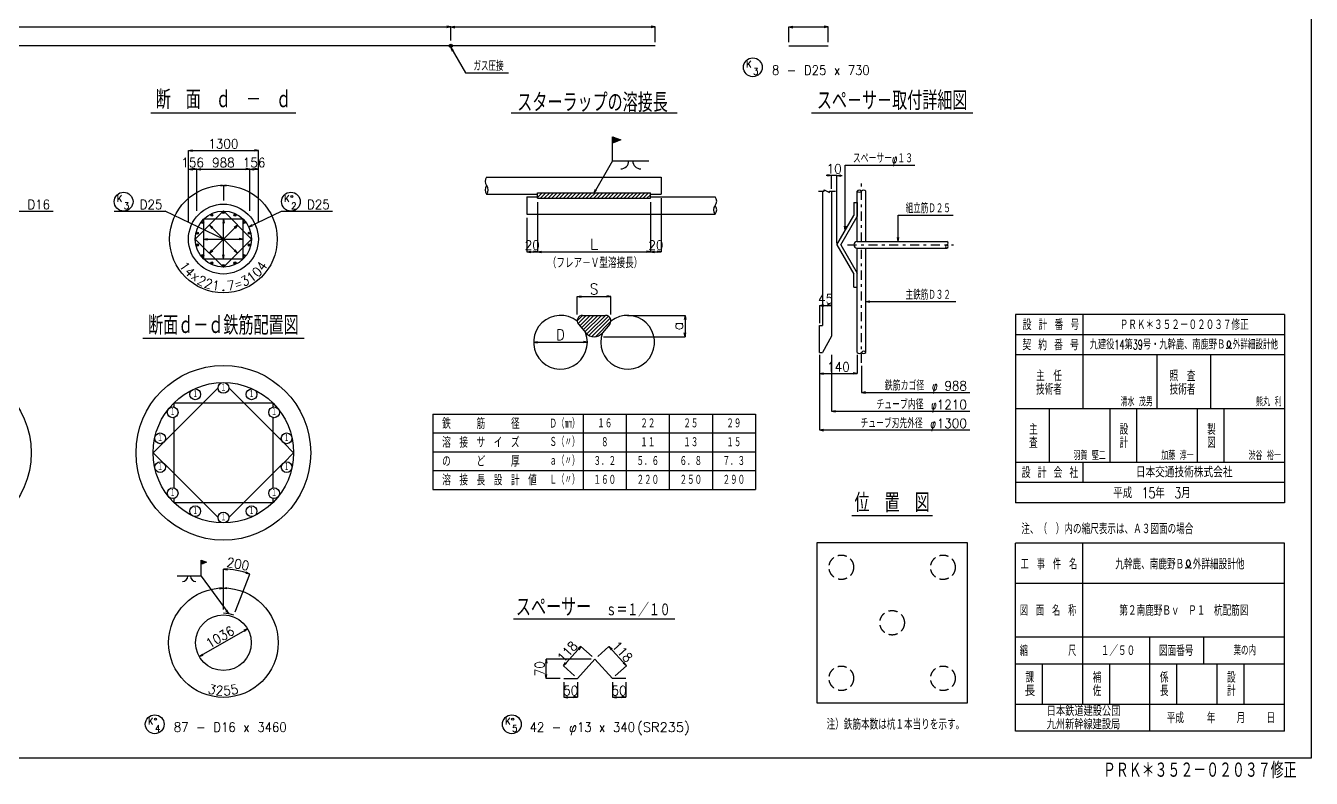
# Model space of a CAD drawing. Extents: x -19525 to 20025, y -14225 to 14225.
# Drawn here: x -3886 to 20025, y -14225 to -226 of the extents above; entities that cross this region are included whole.
import ezdxf
from ezdxf.enums import TextEntityAlignment as Align

# ---------------------------------------------------------------- set-up
doc = ezdxf.new("R2010")
doc.units = 0
doc.header["$LTSCALE"] = 0.2
doc.header["$MEASUREMENT"] = 0
doc.linetypes.add('CENTER', pattern=[1934.3, 841, -420.5, 252.3, -420.5])
doc.linetypes.add('DASHED', pattern=[1261.5, 841, -420.5])
doc.layers.get('0').update_dxf_attribs({"linetype": 'CONTINUOUS'})
for name, color, linetype in [('LAYER0001', 7, 'CONTINUOUS'), ('LAYER0002', 7, 'CONTINUOUS'), ('LAYER0003', 7, 'CONTINUOUS'), ('LAYER0004', 7, 'CONTINUOUS'), ('LAYER0005', 7, 'CONTINUOUS'), ('LAYER0007', 7, 'CONTINUOUS'), ('LAYER0015', 7, 'CONTINUOUS'), ('LAYER0032', 7, 'CONTINUOUS'), ('LAYER0035', 7, 'CONTINUOUS'), ('LAYER0037', 7, 'CONTINUOUS')]:
    doc.layers.add(name, color=color, linetype=linetype)
doc.styles.get("Standard").update_dxf_attribs({"font": 'txt.shx', "width": 0.8, "bigfont": 'bigfont.shx'})

# ---------------------------------------------------------------- blocks, each defined once
blk = doc.blocks.new('GROUP_1')
at = {"layer": 'LAYER0015', "color": 1, "linetype": 'Continuous'}
for p, q in [((20025, 13850), (20025, -13850)), ((20025, -13850), (-19525, -13850))]:
    blk.add_line(p, q, dxfattribs=at)
blk = doc.blocks.new('GROUP_5')
at = {"layer": 'LAYER0002', "color": 6, "linetype": 'Continuous'}
for p, q in [((-209, -3672), (-731, -4195)), ((314, -4195), (-209, -3672)), ((-731, -4195), (-209, -4717)), ((-209, -4717), (314, -4195))]:
    blk.add_line(p, q, dxfattribs=at)
blk = doc.blocks.new('GROUP_6')
at = {"layer": 'LAYER0002', "color": 6, "linetype": 'Continuous'}
for p, q in [((-578, -3825), (-578, -4564)), ((161, -3825), (-578, -3825)), ((161, -4564), (161, -3825)), ((-578, -4564), (161, -4564))]:
    blk.add_line(p, q, dxfattribs=at)
blk = doc.blocks.new('GROUP_7')
at = {"layer": 'LAYER0001', "color": 6, "linetype": 'Continuous'}
for p, q in [((-309, -6964), (-1301, -7956)), ((883, -7956), (-109, -6964)), ((-1331, -7986), (-1515, -8170)), ((1098, -8170), (913, -7986)), ((-1515, -8170), (-1331, -8354)), ((913, -8354), (1098, -8170)), ((-1301, -8384), (-309, -9376)), ((-109, -9376), (883, -8384))]:
    blk.add_line(p, q, dxfattribs=at)
blk = doc.blocks.new('GROUP_8')
at = {"layer": 'LAYER0001', "color": 6, "linetype": 'Continuous'}
for p, q in [((715, -7246), (-1132, -7246)), ((-1132, -7246), (-1132, -7320)), ((715, -7320), (715, -7246)), ((-1132, -7516), (-1132, -8824)), ((715, -8824), (715, -7516)), ((-1132, -9020), (-1132, -9094)), ((715, -9094), (715, -9020)), ((-1132, -9094), (715, -9094))]:
    blk.add_line(p, q, dxfattribs=at)
blk = doc.blocks.new('GROUP_9')
at = {"color": 2, "linetype": 'Continuous'}
for p, q in [((6371, -5713), (6470, -5614)), ((6387, -5768), (6541, -5614)), ((6419, -5807), (6612, -5614)), ((6451, -5846), (6683, -5614)), ((6483, -5884), (6753, -5614)), ((6516, -5923), (6824, -5614)), ((6549, -5960), (6895, -5614)), ((6590, -5990), (6951, -5629)), ((6642, -6009), (6986, -5664)), ((6709, -6012), (6999, -5722))]:
    blk.add_line(p, q, dxfattribs=at)
blk = doc.blocks.new('GROUP_10')
at = {"color": 2, "linetype": 'Continuous'}
for p, q in [((5635, -3419), (5719, -3336)), ((5635, -3349), (5648, -3336)), ((5689, -3436), (5789, -3336)), ((5760, -3436), (5860, -3336)), ((5831, -3436), (5931, -3336)), ((5902, -3436), (6002, -3336)), ((5972, -3436), (6072, -3336)), ((6043, -3436), (6143, -3336)), ((6114, -3436), (6214, -3336)), ((6184, -3436), (6284, -3336)), ((6255, -3436), (6355, -3336)), ((6326, -3436), (6426, -3336)), ((6397, -3436), (6497, -3336)), ((6467, -3436), (6567, -3336)), ((6538, -3436), (6638, -3336)), ((6609, -3436), (6709, -3336)), ((6679, -3436), (6779, -3336)), ((6750, -3436), (6850, -3336)), ((6821, -3436), (6921, -3336)), ((6892, -3436), (6992, -3336)), ((6962, -3436), (7062, -3336)), ((7033, -3436), (7133, -3336)), ((7104, -3436), (7204, -3336)), ((7174, -3436), (7274, -3336)), ((7245, -3436), (7345, -3336)), ((7316, -3436), (7416, -3336)), ((7387, -3436), (7487, -3336)), ((7457, -3436), (7557, -3336)), ((7528, -3436), (7628, -3336)), ((7599, -3436), (7699, -3336)), ((7669, -3436), (7735, -3370))]:
    blk.add_line(p, q, dxfattribs=at)
blk = doc.blocks.new('GROUP_11')
at = {"color": 2, "linetype": 'Continuous'}
for p, q in [((7030, -2311), (7045, -2296)), ((7030, -2332), (7060, -2302)), ((7030, -2353), (7075, -2308)), ((7030, -2375), (7090, -2314)), ((7030, -2396), (7105, -2320)), ((7042, -2405), (7121, -2326)), ((7077, -2391), (7136, -2332)), ((7112, -2377), (7151, -2338)), ((7148, -2362), (7166, -2344))]:
    blk.add_line(p, q, dxfattribs=at)
blk = doc.blocks.new('GROUP_54')
at = {"layer": 'LAYER0003', "color": 2, "linetype": 'Continuous'}
for p, q in [((-621, -10179), (-611, -10169)), ((-621, -10193), (-601, -10173)), ((-621, -10207), (-591, -10177)), ((-621, -10221), (-581, -10181)), ((-621, -10235), (-570, -10185)), ((-613, -10241), (-560, -10189)), ((-589, -10232), (-550, -10193)), ((-566, -10223), (-540, -10197)), ((-542, -10213), (-530, -10201))]:
    blk.add_line(p, q, dxfattribs=at)
blk = doc.blocks.new('GROUP_55')
at = {"layer": 'LAYER0007', "color": 6, "width": 1.2}
for s, rotation, p, p2 in [('3', 346.4069, (-507, -12640), (-371, -12673)), ('2', 355.3643, (-358, -12675), (-218, -12686)), ('5', 4.3218, (-205, -12686), (-65, -12676)), ('5', 13.2793, (-52, -12674), (85, -12641))]:
    blk.add_text(s, height=175, rotation=rotation, dxfattribs=at).set_placement(p, p2, align=Align.FIT)
blk = doc.blocks.new('GROUP_81')
at = {"layer": 'LAYER0003', "color": 6}
for s, rotation, width, p, p2 in [('1', 305.081, 2.4, (-1036, -4691), (-956, -4805)), ('4', 314.2222, 1.2, (-947, -4816), (-849, -4916)), ('0', 45.6343, 1.6, (430, -4918), (528, -4818)), ('4', 54.7755, 1.2, (537, -4807), (618, -4693)), ('2', 332.5046, 1.2, (-715, -5016), (-591, -5081)), ('2', 341.6458, 1.2, (-578, -5086), (-445, -5130)), ('1', 350.787, 2.4, (-432, -5134), (-294, -5156)), ('7', 9.0695, 1.2, (-126, -5156), (12, -5134)), ('=', 18.2107, 1.2, (26, -5131), (159, -5087)), ('3', 27.3519, 1.2, (171, -5082), (296, -5017)), ('1', 36.4931, 2.4, (307, -5010), (420, -4927)), ('.', 359.9283, 0.64, (-280, -5157), (-140, -5157))]:
    blk.add_text(s, height=175, rotation=rotation, dxfattribs=dict(at, width=width)).set_placement(p, p2, align=Align.FIT)
blk.add_text('×', height=175, rotation=323.3634, dxfattribs=at).set_placement((-839, -4925), (-727, -5009), align=Align.FIT)
blk = doc.blocks.new('_OPEN30')
at = {"layer": 'LAYER0003', "color": 0, "linetype": 'Continuous'}
for q in [(-0.97, 0.26), (-0.97, -0.26)]:
    blk.add_line((0, 0), q, dxfattribs=at)

msp = doc.modelspace()

# ---------------------------------------------------------------- linework, layer by layer
at = {"color": 4, "linetype": 'Continuous'}
for p, q in [((-1559, -1845), (1141, -1845)), ((5141, -1845), (8229, -1845)), ((1291, -6045), (-1709, -6045)), ((3685, -7451), (3685, -8851)), ((3685, -7451), (9685, -7451)), ((9685, -7451), (9685, -8851)), ((3685, -8851), (9685, -8851)), ((12979, -9345), (11479, -9345))]:
    msp.add_line(p, q, dxfattribs=at)
at = {"color": 2, "linetype": 'Continuous'}
for p, q in [((7030, -2740), (7030, -2290)), ((7030, -2290), (7180, -2350)), ((7180, -2350), (7030, -2410)), ((7030, -2740), (6685, -3336)), ((7030, -2740), (7705, -2740))]:
    msp.add_line(p, q, dxfattribs=at)
at = {"color": 6, "linetype": 'Continuous'}
for p, q in [((4687, -3041), (7935, -3041)), ((7935, -3041), (7935, -3361)), ((5635, -3336), (7735, -3336)), ((5635, -3436), (5635, -3336)), ((7735, -3436), (7735, -3336)), ((4687, -3361), (5635, -3361)), ((5435, -3411), (5635, -3411)), ((5435, -3411), (5435, -3731)), ((5635, -3436), (7735, -3436)), ((7735, -3361), (7935, -3361)), ((7735, -3411), (8935, -3411)), ((5435, -3731), (8935, -3731)), ((6471, -5614), (6899, -5614)), ((6395, -5779), (6532, -5942)), ((6976, -5779), (6839, -5942))]:
    msp.add_line(p, q, dxfattribs=at)
at = {"color": 7, "linetype": 'Continuous'}
for p, q in [((6485, -7451), (6485, -8851)), ((7285, -7451), (7285, -8851)), ((8085, -7451), (8085, -8851)), ((8885, -7451), (8885, -8851)), ((3685, -7801), (9685, -7801)), ((3685, -8151), (9685, -8151)), ((3685, -8501), (9685, -8501)), ((13629, -9845), (10829, -9845)), ((10829, -9845), (10829, -12820)), ((13629, -12820), (13629, -9845)), ((10829, -12820), (13629, -12820))]:
    msp.add_line(p, q, dxfattribs=at)
for centre, radius in [((-209, -4195), 650), ((-5409, -8170), 1625), ((-209, -8170), 1625)]:
    msp.add_circle(centre, radius, dxfattribs=at)
at = {"color": 7, "linetype": 'DASHED'}
for centre in [(11284, -10300), (13174, -10300), (12229, -11332), (11284, -12365), (13174, -12365)]:
    msp.add_circle(centre, 228, dxfattribs=at)
at = {"color": 2, "linetype": 'Continuous'}
for centre, start, end in [((7180, -2740), 270, 360), ((7555, -2740), 180, 270)]:
    msp.add_arc(centre, 150, start, end, dxfattribs=at)
at = {"color": 6, "linetype": 'Continuous'}
for centre, radius, start, end in [((4779, -3121), 122, 138.8879, 221.1121), ((4779, -3281), 122, 138.8879, 221.1121), ((4596, -3281), 122, 318.8879, 401.1121), ((9027, -3651), 122, 138.8879, 221.1121), ((8844, -3491), 122, 318.8879, 401.1121), ((8844, -3651), 122, 318.8879, 401.1121), ((6060, -6114), 500, 51.3767, 380.8964), ((6471, -5714), 100, 90, 220), ((7310, -6114), 500, 159.4054, 488.4445), ((6899, -5714), 100, 320, 450), ((6685, -5814), 200, 220, 320)]:
    msp.add_arc(centre, radius, start, end, dxfattribs=at)
at = {"layer": 'LAYER0001', "color": 3, "linetype": 'Continuous'}
msp.add_line((7820, -600), (-17480, -600), dxfattribs=at)
at = {"layer": 'LAYER0001', "color": 4, "linetype": 'Continuous'}
msp.add_line((10310, -600), (11040, -600), dxfattribs=at)
at = {"layer": 'LAYER0001', "color": 3, "linetype": 'Continuous'}
for centre, radius in [((4020, -600), 30), ((4020, -600), 20), ((4020, -600), 10), ((-423, -3750), 20), ((-423, -3750), 10), ((-209, -3701), 20), ((-209, -3701), 10), ((6, -3750), 20), ((6, -3750), 10), ((-595, -3887), 20), ((-595, -3887), 10), ((178, -3887), 20), ((178, -3887), 10), ((-690, -4085), 20), ((-690, -4305), 20), ((-690, -4085), 10), ((-690, -4305), 10), ((273, -4085), 20), ((273, -4305), 20), ((273, -4085), 10), ((273, -4305), 10), ((-595, -4503), 20), ((-595, -4503), 10), ((178, -4503), 20), ((178, -4503), 10), ((-423, -4640), 20), ((-423, -4640), 10), ((-209, -4689), 20), ((-209, -4689), 10), ((6, -4640), 20), ((6, -4640), 10)]:
    msp.add_circle(centre, radius, dxfattribs=at)
at = {"layer": 'LAYER0001', "color": 4, "linetype": 'Continuous'}
for centre, radius in [((-209, -4195), 522), ((-209, -11703), 518)]:
    msp.add_circle(centre, radius, dxfattribs=at)
at = {"layer": 'LAYER0001', "color": 6, "linetype": 'Continuous'}
msp.add_circle((-209, -8170), 1306, dxfattribs=at)
at = {"layer": 'LAYER0001', "color": 2, "linetype": 'Continuous'}
for centre in [(-209, -6964), (-732, -7083), (315, -7083), (-1152, -7418), (734, -7418), (-1385, -7901), (967, -7901), (-1385, -8438), (967, -8438), (-1152, -8922), (734, -8922), (-732, -9257), (-209, -9376), (315, -9257)]:
    msp.add_circle(centre, 100, dxfattribs=at)
at = {"layer": 'LAYER0001', "color": 4, "linetype": 'Continuous'}
msp.add_arc((-209, -11703), 548, 69.0674, 90, dxfattribs=at)
at = {"layer": 'LAYER0003', "color": 2, "linetype": 'Continuous'}
for p, q in [((-5980, -250), (4020, -250)), ((4020, -500), (4020, -250)), ((4020, -250), (7820, -250)), ((7820, -530), (7820, -250)), ((10310, -530), (10310, -250)), ((10310, -250), (11040, -250)), ((11040, -530), (11040, -250)), ((-859, -3885), (-859, -2545)), ((-859, -2545), (441, -2545)), ((441, -3885), (441, -2545)), ((-859, -2895), (-703, -2895)), ((-703, -3671), (-703, -2895)), ((-703, -2895), (285, -2895)), ((285, -3671), (285, -2895)), ((285, -2895), (441, -2895)), ((-259, -3204), (-156, -3186)), ((-259, -3186), (-156, -3204)), ((-209, -3195), (-209, -3475)), ((5635, -3506), (5635, -4431)), ((7735, -3506), (7735, -4431)), ((7935, -3431), (7935, -4431)), ((5435, -3801), (5435, -4431)), ((5435, -4431), (5635, -4431)), ((5635, -4431), (7735, -4431)), ((7735, -4431), (7935, -4431)), ((6371, -5597), (6371, -5264)), ((6371, -5264), (6999, -5264)), ((6999, -5597), (6999, -5264)), ((7310, -5614), (8377, -5614)), ((8377, -5614), (8377, -6014)), ((5560, -6114), (6560, -6114)), ((6858, -6014), (8377, -6014)), ((-621, -10465), (-621, -10165)), ((-621, -10165), (-521, -10205)), ((-521, -10205), (-621, -10245)), ((-621, -10465), (-1071, -10465)), ((-621, -10465), (-109, -11165)), ((-209, -11085), (-209, -10335)), ((12, -11126), (280, -10426)), ((-281, -10698), (-148, -10675)), ((-276, -10673), (-144, -10697)), ((-657, -11962), (240, -11444))]:
    msp.add_line(p, q, dxfattribs=at)
for centre, radius in [((-209, -4195), 1000), ((-209, -11703), 1018)]:
    msp.add_circle(centre, radius, dxfattribs=at)
for centre, radius, start, end in [((-971, -10465), 100, 270, 360), ((-721, -10465), 100, 180, 270), ((-209, -11703), 1368, 69.0674, 90), ((-209, -11703), 1368, 69.0674, 90)]:
    msp.add_arc(centre, radius, start, end, dxfattribs=at)
at = {"layer": 'LAYER0004', "color": 2, "linetype": 'Continuous'}
for p, q in [((4020, -630), (4291, -1100)), ((-4328, -3674), (-3378, -3674)), ((-2240, -3674), (-1290, -3674)), ((-209, -4195), (-1290, -3674)), ((-209, -4564), (-209, -3825)), ((262, -3968), (872, -3674)), ((872, -3674), (1822, -3674)), ((-470, -4456), (53, -3934)), ((53, -4456), (-470, -3934)), ((-578, -4195), (161, -4195))]:
    msp.add_line(p, q, dxfattribs=at)
for centre in [(-2065, -3499), (1047, -3499)]:
    msp.add_circle(centre, 175, dxfattribs=at)
at = {"layer": 'LAYER0004', "color": 6, "linetype": 'Continuous'}
msp.add_circle((1063, -3403), 20, dxfattribs=at)
at = {"layer": 'LAYER0005', "color": 2, "linetype": 'Continuous'}
msp.add_line((4291, -1100), (5091, -1100), dxfattribs=at)
at = {"layer": 'LAYER0007', "color": 2, "linetype": 'Continuous'}
for centre in [(9638, -1000), (-1486, -13221), (5156, -13221)]:
    msp.add_circle(centre, 175, dxfattribs=at)
at = {"layer": 'LAYER0007', "color": 6, "linetype": 'Continuous'}
for centre in [(-1471, -13125), (5172, -13125)]:
    msp.add_circle(centre, 20, dxfattribs=at)
at = {"layer": 'LAYER0015', "color": 4, "linetype": 'Continuous'}
for p, q in [((14525, -5600), (14525, -9100)), ((19525, -5600), (14525, -5600)), ((19525, -5600), (19525, -9100)), ((19525, -9100), (14525, -9100)), ((19525, -9850), (14525, -9850)), ((14525, -13350), (14525, -9850)), ((19525, -13350), (19525, -9850)), ((19525, -13350), (14525, -13350))]:
    msp.add_line(p, q, dxfattribs=at)
at = {"layer": 'LAYER0015', "color": 7, "linetype": 'Continuous'}
for p, q in [((15775, -5600), (15775, -7350)), ((19525, -5975), (14525, -5975)), ((19525, -6350), (14525, -6350)), ((17150, -6350), (17150, -7350)), ((18150, -6350), (18150, -7350)), ((19525, -7350), (14525, -7350)), ((15150, -7350), (15150, -8350)), ((15150, -7350), (15150, -8350)), ((16275, -7350), (16275, -8350)), ((16275, -7350), (16275, -8350)), ((16775, -7350), (16775, -8350)), ((16775, -7350), (16775, -8350)), ((17900, -7350), (17900, -8350)), ((17900, -7350), (17900, -8350)), ((18400, -7350), (18400, -8350)), ((18400, -7350), (18400, -8350)), ((19525, -8350), (14525, -8350)), ((15775, -8350), (15775, -8725)), ((19525, -8725), (14525, -8725)), ((15775, -12100), (15775, -9850)), ((19525, -10600), (14525, -10600)), ((19525, -11600), (14525, -11600)), ((17025, -12100), (17025, -11600)), ((18025, -12100), (18025, -11600)), ((19525, -12100), (14525, -12100)), ((15025, -12850), (15025, -12100)), ((15775, -12850), (15775, -12100)), ((16275, -12850), (16275, -12100)), ((17025, -13350), (17025, -12100)), ((17525, -12850), (17525, -12100)), ((18275, -12850), (18275, -12100)), ((18775, -12850), (18775, -12100)), ((19525, -12850), (14525, -12850))]:
    msp.add_line(p, q, dxfattribs=at)
at = {"layer": 'LAYER0015', "color": 6, "linetype": 'Continuous'}
for centre, radius, start, end in [((18451, -6148), 76, 263.0416, 396.292), ((18535, -6148), 76, 143.708, 276.9584), ((18493, -6117), 24.3, 36.292, 143.708), ((17691, -10226), 86.9, 263.0416, 396.292), ((17786, -10226), 86.9, 143.708, 276.9584), ((17739, -10191), 27.8, 36.292, 143.708)]:
    msp.add_arc(centre, radius, start, end, dxfattribs=at)
at = {"layer": 'LAYER0032', "color": 4, "linetype": 'Continuous'}
for p, q in [((10729, -1845), (13729, -1845)), ((5185, -11257), (8185, -11257)), ((6376, -12367), (6701, -12007)), ((7026, -12367), (6701, -12007)), ((6126, -12367), (6376, -12367)), ((7276, -12367), (7026, -12367))]:
    msp.add_line(p, q, dxfattribs=at)
at = {"layer": 'LAYER0032', "color": 2, "linetype": 'Continuous'}
for p, q in [((11358, -2818), (12653, -2818)), ((11358, -4030), (11358, -2818)), ((11101, -3011), (11001, -3011)), ((11201, -3011), (11101, -3011)), ((11201, -4268), (11201, -3011)), ((11201, -3011), (11301, -3011)), ((12341, -3748), (13364, -3748)), ((12341, -4240), (12341, -3748)), ((10881, -5428), (10881, -5758)), ((10881, -5428), (11101, -5428)), ((11741, -5358), (13414, -5358)), ((10881, -6346), (10881, -7746)), ((11101, -6346), (11101, -7396)), ((11581, -6346), (11581, -6696)), ((11661, -6550), (11661, -7046)), ((10881, -6696), (11581, -6696)), ((11661, -7046), (13677, -7046)), ((11101, -7396), (13677, -7396)), ((10881, -7746), (13677, -7746))]:
    msp.add_line(p, q, dxfattribs=at)
at = {"layer": 'LAYER0032', "color": 7, "linetype": 'CENTER'}
for p, q in [((11661, -4240), (11661, -3104)), ((11401, -4303), (13373, -4303)), ((11661, -6498), (11661, -4365))]:
    msp.add_line(p, q, dxfattribs=at)
at = {"layer": 'LAYER0032', "color": 7, "linetype": 'Continuous'}
for p, q in [((10858, -3303), (10967, -3303)), ((10931, -3303), (10931, -5803)), ((10967, -3303), (10967, -3278)), ((10967, -3278), (11067, -3328)), ((11067, -3303), (11174, -3303)), ((11067, -3328), (11067, -3303)), ((11101, -3303), (11101, -6003)), ((11581, -4240), (11581, -3303)), ((11741, -4240), (11741, -3303)), ((11516, -3516), (11516, -3757)), ((11516, -3516), (11581, -3516)), ((11581, -3516), (11581, -3774)), ((11201, -4303), (11516, -3757)), ((11276, -4303), (11581, -3774)), ((11201, -4303), (11516, -4848)), ((11276, -4303), (11581, -4831)), ((11581, -4240), (13248, -4240)), ((11581, -6303), (11581, -4365)), ((11581, -4365), (13248, -4365)), ((11741, -6303), (11741, -4365)), ((11516, -5089), (11516, -4848)), ((11581, -5089), (11581, -4831)), ((11516, -5089), (11581, -5089)), ((10881, -6303), (10881, -5803)), ((10881, -5803), (10931, -5803)), ((11101, -6003), (10931, -6303)), ((10881, -6303), (10931, -6303))]:
    msp.add_line(p, q, dxfattribs=at)
for centre, radius, start, end in [((11621, -3333), 50, 36.8699, 143.1301), ((11621, -3273), 50, 216.8699, 323.1301), ((11701, -3333), 50, 36.8699, 143.1301), ((11581, -4303), 62.5, 90.0001, 269.9999), ((13255, -4334), 32, 102.6804, 257.3196), ((13241, -4271), 32, 282.6804, 437.3196), ((13241, -4334), 32, 282.6804, 437.3196), ((11621, -6273), 50, 216.8699, 323.1301), ((11701, -6333), 50, 36.8699, 143.1301), ((11701, -6273), 50, 216.8699, 323.1301)]:
    msp.add_arc(centre, radius, start, end, dxfattribs=at)
at = {"layer": 'LAYER0035', "color": 2, "linetype": 'Continuous'}
for p, q in [((6116, -12132), (6441, -11772)), ((6649, -11960), (6441, -11772)), ((6753, -11960), (6961, -11772)), ((6961, -11772), (7286, -12132)), ((6631, -12007), (5796, -12007)), ((5796, -12367), (5796, -12007)), ((6324, -12320), (6116, -12132)), ((7078, -12320), (7286, -12132)), ((6056, -12367), (5796, -12367)), ((6126, -12437), (6126, -12717)), ((6376, -12437), (6376, -12717)), ((7026, -12437), (7026, -12717)), ((7276, -12437), (7276, -12717)), ((6126, -12717), (6376, -12717)), ((7026, -12717), (7276, -12717))]:
    msp.add_line(p, q, dxfattribs=at)
at = {"layer": 'LAYER0037', "color": 2, "linetype": 'Continuous'}
msp.add_line((11101, -3258), (11101, -3011), dxfattribs=at)

# ---------------------------------------------------------------- block references
at = {"linetype": 'Continuous'}
for name in ['GROUP_1', 'GROUP_11', 'GROUP_10', 'GROUP_5', 'GROUP_6', 'GROUP_81', 'GROUP_9', 'GROUP_7', 'GROUP_8', 'GROUP_54', 'GROUP_55']:
    msp.add_blockref(name, (0, 0), dxfattribs=at)
at = {"color": 2, "linetype": 'Continuous', "xscale": 76.46601831087537, "yscale": 50.31938088706952, "rotation": 239.9999999999999}
msp.add_blockref('_OPEN30', (6685, -3336), dxfattribs=at)
at = {"layer": 'LAYER0003', "color": 2, "linetype": 'Continuous', "xscale": 76.46601831087537, "yscale": 50.31938088706952}
for p, rotation in [((4020, -250), 360), ((4020, -250), 180), ((7820, -250), 360), ((10310, -250), 180), ((11040, -250), 360), ((-859, -2545), 180), ((441, -2545), 360), ((-859, -2895), 180), ((-703, -2895), 360), ((-703, -2895), 180), ((285, -2895), 360), ((285, -2895), 180), ((441, -2895), 360), ((5435, -4431), 180), ((5635, -4431), 360), ((5635, -4431), 180), ((7735, -4431), 360), ((7735, -4431), 180), ((7935, -4431), 360), ((6371, -5264), 180), ((6999, -5264), 360), ((8377, -5614), 90), ((8377, -6014), 270), ((5560, -6114), 180), ((6560, -6114), 360), ((-209, -10335), 178.4293936468073), ((280, -10426), 340.6380092416877), ((-109, -11165), 306.1779944364358), ((240, -11444), 30), ((-657, -11962), 210)]:
    msp.add_blockref('_OPEN30', p, dxfattribs=dict(at, rotation=rotation))
at = {"layer": 'LAYER0004', "color": 2, "linetype": 'Continuous', "xscale": 76.46601831087537, "yscale": 50.31938088706952}
for p, rotation in [((4020, -630), 119.9999999999999), ((-209, -3825), 89.99999999999986), ((-470, -3934), 134.9999999999999), ((53, -3934), 44.99999999999989), ((262, -3968), 205.7142857142854), ((-578, -4195), 180), ((161, -4195), 360), ((-470, -4456), 224.9999999999999), ((-209, -4564), 269.9999999999998), ((53, -4456), 314.9999999999999)]:
    msp.add_blockref('_OPEN30', p, dxfattribs=dict(at, rotation=rotation))
at = {"layer": 'LAYER0032', "color": 2, "linetype": 'Continuous', "xscale": 76.46601831087537, "yscale": 50.31938088706952}
for p, rotation in [((11101, -3011), 360), ((11201, -3011), 180), ((11358, -4030), 270), ((12341, -4240), 270), ((10881, -5428), 180.0000000000005), ((11741, -5358), 180), ((10881, -6696), 180), ((11581, -6696), 360), ((11661, -7046), 180), ((11101, -7396), 179.9999999999999), ((10881, -7746), 180)]:
    msp.add_blockref('_OPEN30', p, dxfattribs=dict(at, rotation=rotation))
msp.add_blockref('_OPEN30', (11101, -5428), dxfattribs=at)
at = {"layer": 'LAYER0035', "color": 2, "linetype": 'Continuous', "xscale": 76.46601831087537, "yscale": 50.31938088706952}
for p, rotation in [((6441, -11772), 47.92497794915636), ((6961, -11772), 132.0750220508437), ((5796, -12007), 90), ((6116, -12132), 227.9249779491564), ((7286, -12132), 312.0750220508437), ((5796, -12367), 270), ((6126, -12717), 179.9999999999992), ((6376, -12717), 359.9999999999992), ((7026, -12717), 179.9999999999992), ((7276, -12717), 359.9999999999992)]:
    msp.add_blockref('_OPEN30', p, dxfattribs=dict(at, rotation=rotation))

# ---------------------------------------------------------------- texts
at = {"color": 4}
for s, width, p, p2 in [('断\u3000面\u3000ｄ\u3000－\u3000ｄ', 0.696774, (-1469, -1775), (1051, -1775)), ('スターラップの溶接長', 0.681818, (5257, -1830), (8057, -1830))]:
    msp.add_text(s, height=350, dxfattribs=dict(at, width=width)).set_placement(p, p2, align=Align.FIT)
for s, width, p, p2 in [('断面ｄ－ｄ鉄筋配置図', 0.685714, (-1609, -5975), (1191, -5975)), ('位\u3000置\u3000図', 0.705882, (11529, -9275), (12929, -9275))]:
    msp.add_text(s, height=350, rotation=360, dxfattribs=dict(at, width=width)).set_placement(p, p2, align=Align.FIT)
at = {"color": 6}
for s, height, width, p, p2 in [('鉄\u3000\u3000\u3000筋\u3000\u3000\u3000径', 200, 0.683544, (3860, -7726), (5300, -7726)), ('Ｄ（㎜）', 175, 0.880734, (5855, -7718), (6415, -7718)), ('１６', 175, 0.8, (6745, -7714), (7025, -7714)), ('２２', 175, 0.8, (7545, -7714), (7825, -7714)), ('２５', 175, 0.8, (8345, -7714), (8625, -7714)), ('２９', 175, 0.8, (9145, -7714), (9425, -7714)), ('溶\u3000接\u3000サ\u3000イ\u3000ズ', 200, 0.683544, (3860, -8076), (5300, -8076)), ('Ｓ（〃）', 175, 0.8, (5855, -8059), (6415, -8059)), ('１３', 175, 0.8, (8345, -8064), (8625, -8064)), ('１１', 175, 0.923077, (7545, -8064), (7825, -8064)), ('１５', 175, 0.8, (9145, -8064), (9425, -8064)), ('の\u3000\u3000\u3000ど\u3000\u3000\u3000厚', 200, 0.683544, (3860, -8426), (5300, -8426)), ('ａ（〃）', 175, 0.8, (5855, -8409), (6415, -8409)), ('３．２', 175, 0.75, (6675, -8414), (7095, -8414)), ('５．６', 175, 0.75, (7475, -8414), (7895, -8414)), ('６．８', 175, 0.75, (8275, -8414), (8695, -8414)), ('７．３', 175, 0.75, (9075, -8414), (9495, -8414)), ('溶\u3000接\u3000長\u3000設\u3000計\u3000値', 200, 0.680412, (3860, -8776), (5620, -8776)), ('Ｌ（〃）', 175, 0.8, (5855, -8759), (6415, -8759)), ('１６０', 175, 0.765957, (6675, -8764), (7095, -8764)), ('２２０', 175, 0.765957, (7475, -8764), (7895, -8764)), ('２５０', 175, 0.765957, (8275, -8764), (8695, -8764)), ('２９０', 175, 0.765957, (9075, -8764), (9495, -8764)), ('注）鉄筋本数は杭１本当りを示す。', 200, 0.698182, (11010, -13320), (13570, -13320))]:
    msp.add_text(s, height=height, dxfattribs=dict(at, width=width)).set_placement(p, p2, align=Align.FIT)
msp.add_text('８', height=175, dxfattribs=at).set_placement((6815, -8064), (6955, -8064), align=Align.FIT)
at = {"layer": 'LAYER0001', "color": 6, "width": 1.5}
for p, p2 in [((-259, -7026), (-159, -7026)), ((-782, -7146), (-682, -7146)), ((265, -7146), (365, -7146)), ((-1202, -7480), (-1102, -7480)), ((684, -7480), (784, -7480)), ((-1435, -7964), (-1335, -7964)), ((917, -7964), (1017, -7964)), ((-1435, -8501), (-1335, -8501)), ((917, -8501), (1017, -8501)), ((-1202, -8984), (-1102, -8984)), ((684, -8984), (784, -8984)), ((-782, -9319), (-682, -9319)), ((-259, -9439), (-159, -9439)), ((265, -9319), (365, -9319))]:
    msp.add_text('１', height=125, dxfattribs=at).set_placement(p, p2, align=Align.FIT)
at = {"layer": 'LAYER0003', "color": 6}
for s, height, width, p, p2 in [('1300', 175, 1.066667, (-489, -2510), (71, -2510)), ('156', 175, 1.028571, (-991, -2860), (-571, -2860)), ('988', 175, 0.9, (-419, -2860), (1, -2860)), ('156', 175, 1.028571, (153, -2860), (573, -2860)), ('20', 175, 1.066667, (5395, -4396), (5675, -4396)), ('L', 200, 1.2, (6605, -4391), (6765, -4391)), ('20', 175, 1.066667, (7695, -4396), (7975, -4396)), ('（フレア－Ｖ型溶接長）', 200, 0.709677, (5823, -4736), (7583, -4736)), ('S', 200, 1.2, (6605, -5224), (6765, -5224)), ('D', 200, 1.2, (5980, -6074), (6140, -6074))]:
    msp.add_text(s, height=height, dxfattribs=dict(at, width=width)).set_placement(p, p2, align=Align.FIT)
for s, height, rotation, width, p, p2 in [('a', 200, 90, 1.2, (8337, -5894), (8337, -5734)), ('200', 175, 349.5337, 1.028571, (-160, -10286), (253, -10362)), ('1036', 175, 30, 1.010526, (-469, -11813), (16, -11533))]:
    msp.add_text(s, height=height, rotation=rotation, dxfattribs=dict(at, width=width)).set_placement(p, p2, align=Align.FIT)
at = {"layer": 'LAYER0004', "color": 6}
for s, height, width, p, p2 in [('D16', 175, 1.028571, (-3853, -3639), (-3433, -3639)), ('K', 125, 1.2, (-2189, -3504), (-2089, -3504)), ('3', 125, 1.2, (-2061, -3638), (-1961, -3638)), ('D25', 175, 0.9, (-1765, -3639), (-1345, -3639)), ('K', 125, 1.2, (923, -3504), (1023, -3504)), ('2', 125, 1.2, (1052, -3638), (1152, -3638)), ('D25', 175, 0.9, (1347, -3639), (1767, -3639))]:
    msp.add_text(s, height=height, dxfattribs=dict(at, width=width)).set_placement(p, p2, align=Align.FIT)
at = {"layer": 'LAYER0005', "color": 6, "width": 0.705882}
msp.add_text('ガス圧接', height=175, dxfattribs=at).set_placement((4441, -1065), (5001, -1065), align=Align.FIT)
at = {"layer": 'LAYER0007', "color": 6}
for s, height, width, p, p2 in [('K', 125, 1.2, (9513, -1004), (9613, -1004)), ('3', 125, 1.2, (9642, -1139), (9742, -1139)), ('8 - D25 x 730', 175, 0.954128, (9993, -1140), (11813, -1140)), ('K', 125, 1.2, (-1611, -13226), (-1511, -13226)), ('K', 125, 1.2, (5031, -13226), (5131, -13226)), ('4', 125, 1.2, (-1482, -13360), (-1382, -13360)), (' 5', 125, 1.263158, (5060, -13360), (5260, -13360)), ('42 - φ13 x 340', 175, 0.951841, (5486, -13362), (7446, -13362)), ('(SR235)', 175, 0.933333, (7486, -13362), (8466, -13362))]:
    msp.add_text(s, height=height, dxfattribs=dict(at, width=width)).set_placement(p, p2, align=Align.FIT)
at = {"layer": 'LAYER0007', "color": 6, "width": 0.954907}
msp.add_text('87 - D16 x 3460', height=175, rotation=360, dxfattribs=at).set_placement((-1131, -13361), (969, -13361), align=Align.FIT)
at = {"layer": 'LAYER0015', "color": 6}
for s, height, width, p, p2 in [('設 計 番 号', 200, 0.828947, (14658, -5887), (15708, -5887)), ('ＰＲＫ＊３５２－０２０３７修正', 200, 0.676692, (16461, -5887), (18861, -5887)), ('契 約 番 号', 200, 0.828947, (14651, -6262), (15701, -6262)), ('九建役14第39号・九幹鹿、南鹿野Ｂ', 175, 0.717608, (15905, -6246), (18425, -6246)), ('外詳細設計他', 175, 0.692308, (18565, -6246), (19405, -6246)), ('主\u3000任', 200, 0.72, (14906, -6838), (15386, -6838)), ('照\u3000査', 200, 0.72, (17389, -6838), (17869, -6838)), ('技術者', 200, 0.72, (14906, -7088), (15386, -7088)), ('技術者', 200, 0.72, (17389, -7088), (17869, -7088)), ('清水 茂男', 150, 0.789474, (16478, -7302), (17078, -7302)), ('熊丸 利', 150, 0.827586, (18996, -7302), (19476, -7302)), ('主', 200, 0.857143, (14775, -7834), (14935, -7834)), ('設', 200, 0.857143, (16462, -7834), (16622, -7834)), ('製', 200, 0.857143, (18087, -7834), (18247, -7834)), ('査', 200, 0.857143, (14775, -8081), (14935, -8081)), ('計', 200, 0.857143, (16462, -8081), (16622, -8081)), ('図', 200, 0.923077, (18087, -8081), (18247, -8081)), ('羽賀 堅二', 150, 0.779221, (15603, -8302), (16203, -8302)), ('加藤 淳一', 150, 0.779221, (17236, -8302), (17836, -8302)), ('渋谷 裕一', 150, 0.779221, (18859, -8302), (19459, -8302)), ('設 計 会 社', 200, 0.828947, (14640, -8638), (15690, -8638)), ('日本交通技術株式会社', 200, 0.767045, (16761, -8628), (18561, -8628)), ('平成\u300015年\u30003月', 200, 0.760563, (16342, -9015), (17782, -9015)), ('注、（\u3000）内の縮尺表示は、Ａ３図面の場合', 200, 0.674157, (14632, -9684), (17832, -9684)), ('工\u3000事\u3000件\u3000名', 200, 0.650826, (14620, -10339), (15670, -10339)), ('九幹鹿、南鹿野Ｂ', 200, 0.695652, (16381, -10339), (17661, -10339)), ('外詳細設計他', 200, 0.692308, (17821, -10339), (18781, -10339)), ('図\u3000面\u3000名\u3000称', 200, 0.645492, (14604, -11202), (15654, -11202)), ('第２南鹿野Ｂｖ\u3000Ｐ１\u3000杭配筋図', 200, 0.679245, (16455, -11202), (18855, -11202)), ('縮\u3000\u3000\u3000\u3000\u3000尺', 200, 0.645492, (14604, -11950), (15654, -11950)), ('１／５０', 200, 0.738462, (16110, -11950), (16750, -11950)), ('図面番号', 200, 0.705882, (17193, -11950), (17833, -11950)), ('葉の内', 175, 0.734694, (18577, -11937), (18997, -11937)), ('課', 200, 0.857143, (14709, -12449), (14869, -12449)), ('補', 200, 0.857143, (15959, -12449), (16119, -12449)), ('係', 200, 0.857143, (17209, -12449), (17369, -12449)), ('設', 200, 0.857143, (18459, -12449), (18619, -12449)), ('長', 200, 1.071429, (14689, -12695), (14889, -12695)), ('佐', 200, 0.857143, (15959, -12695), (16119, -12695)), ('長', 200, 0.857143, (17209, -12695), (17369, -12695)), ('計', 200, 0.857143, (18459, -12695), (18619, -12695)), ('日本鉄道建設公団', 190, 0.776978, (15105, -13067), (16473, -13067)), ('九州新幹線建設局', 190, 0.771429, (15104, -13314), (16472, -13314)), ('平成', 200, 0.75, (17337, -13200), (17657, -13200)), ('年', 200, 0.857143, (18082, -13200), (18242, -13200))]:
    msp.add_text(s, height=height, dxfattribs=dict(at, width=width)).set_placement(p, p2, align=Align.FIT)
for s, p, p2 in [('月', (18637, -13200), (18797, -13200)), ('日', (19192, -13200), (19352, -13200))]:
    msp.add_text(s, height=200, dxfattribs=at).set_placement(p, p2, align=Align.FIT)
at = {"layer": 'LAYER0015', "color": 4, "width": 0.676692}
msp.add_text('ＰＲＫ＊３５２－０２０３７修正', height=300, dxfattribs=at).set_placement((16150, -14225), (19750, -14225), align=Align.FIT)
at = {"layer": 'LAYER0032', "color": 4}
for s, height, width, p, p2 in [('スペ－サ－取付詳細図', 350, 0.685714, (10829, -1795), (13629, -1795)), ('スペーサー', 350, 0.705882, (5232, -11217), (6632, -11217)), ('ｓ＝１／１０', 250, 0.712871, (6906, -11217), (8106, -11217))]:
    msp.add_text(s, height=height, dxfattribs=dict(at, width=width)).set_placement(p, p2, align=Align.FIT)
at = {"layer": 'LAYER0032', "color": 6}
for s, width, p, p2 in [('スペーサーφ１３', 0.695652, (11498, -2783), (12618, -2783)), ('10', 1.371429, (11011, -2976), (11291, -2976)), ('組立筋Ｄ２５', 0.705882, (12481, -3713), (13321, -3713)), ('45', 0.96, (10851, -5393), (11131, -5393)), ('主鉄筋Ｄ３２', 0.705882, (12481, -5323), (13321, -5323)), ('140', 1.107692, (11021, -6661), (11441, -6661)), ('鉄筋カゴ径\u3000φ', 0.7, (12092, -7011), (13072, -7011)), (' 988', 0.979592, (13059, -7011), (13619, -7011)), ('チューブ内径\u3000φ', 0.695652, (11937, -7361), (13057, -7361)), ('1210', 1.129412, (13059, -7361), (13619, -7361)), ('チューブ刃先外径\u3000φ', 0.689655, (11641, -7711), (13041, -7711)), ('1300', 1.066667, (13059, -7711), (13619, -7711))]:
    msp.add_text(s, height=175, dxfattribs=dict(at, width=width)).set_placement(p, p2, align=Align.FIT)
at = {"layer": 'LAYER0035', "color": 6}
for s, rotation, width, p, p2 in [('118', 47.925, 1.2, (6112, -12085), (6394, -11773)), ('118', 312.075, 1.2, (7009, -11773), (7290, -12085)), ('70', 90, 1.066667, (5761, -12327), (5761, -12047))]:
    msp.add_text(s, height=175, rotation=rotation, dxfattribs=dict(at, width=width)).set_placement(p, p2, align=Align.FIT)
at = {"layer": 'LAYER0035', "color": 6, "width": 1.066667}
for p, p2 in [((6111, -12682), (6391, -12682)), ((7011, -12682), (7291, -12682))]:
    msp.add_text('50', height=175, dxfattribs=at).set_placement(p, p2, align=Align.FIT)

doc.saveas('drawing.dxf')
